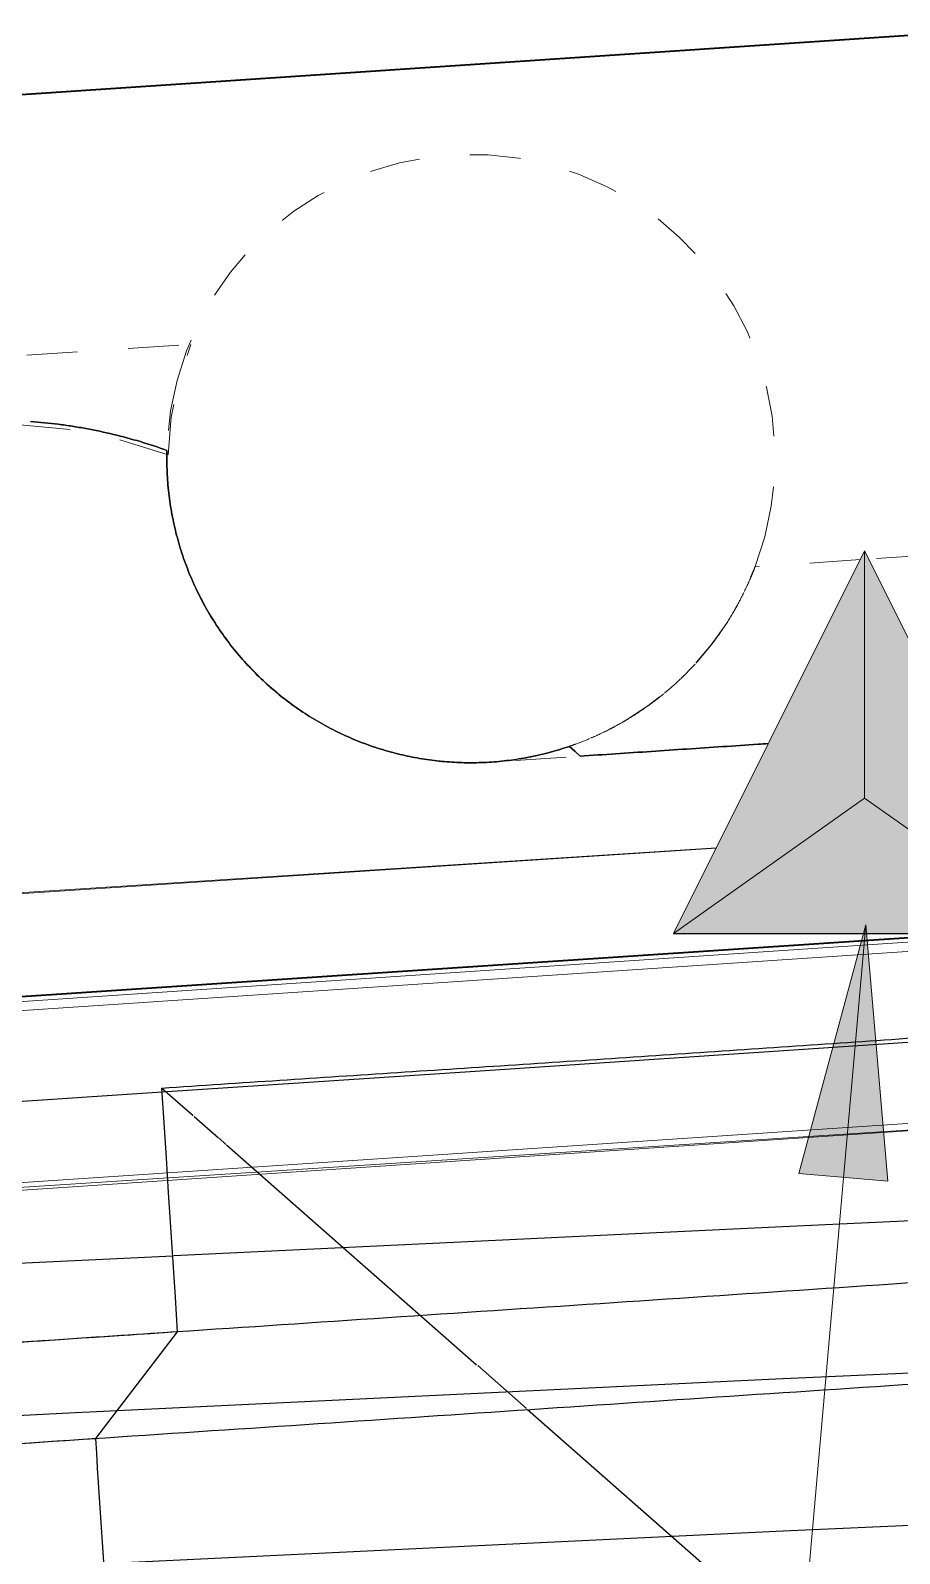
# Model space of a CAD drawing. Header units: metres. Extents: x -1147 to -802, y 5 to 567.
# Drawn here: x -996.579 to -994.865, y 543.708 to 546.712 of the extents above; entities that cross this region are included whole.
import ezdxf

# ---------------------------------------------------------------- set-up
doc = ezdxf.new("R2010")
doc.units = ezdxf.units.M
doc.linetypes.add('JacobsDash', pattern=[0.0045, 0.003, -0.0015])
for name, color, linetype, lineweight in [('A-DETL', 7, 'Continuous', 13), ('A-DETL-GENF', 7, 'Continuous', 9), ('A-FLOR', 7, 'Continuous', 50), ('A-GENM', 7, 'Continuous', 35), ('A-GENM-HDLN', 7, 'JacobsDash', 15), ('G-ANNO-TEXT', 7, 'Continuous', 9), ('S-BEAM', 7, 'Continuous', 50), ('S-FNDN-HDLN', 7, 'JacobsDash', 15)]:
    doc.layers.add(name, color=color, linetype=linetype, lineweight=lineweight)

# ---------------------------------------------------------------- blocks, each defined once
blk = doc.blocks.new('T2DPAA-T2D-C3S-RW-M2D-100010_dwg-40802999-DRG-2873010 - GENERAL ARRANGEMENT PLAN')
at = {"color": 254, "lineweight": 25, "true_color": 0xd5d5d5}
for p, q in [((60.3553, -629.9697), (60.7567, -631.1557)), ((60.3081, -630.8132), (60.4498, -631.2589)), ((60.0222, -630.904), (60.1054, -631.1656)), ((60.1058, -631.167), (60.1263, -631.2313))]:
    blk.add_line(p, q, dxfattribs=at)
at = {"color": 254, "lineweight": 25, "true_color": 0xe1e1e1}
for p, q in [((60.7567, -631.1557), (60.9582, -631.7514)), ((60.1263, -631.2313), (60.5205, -632.4714)), ((60.4505, -631.2611), (60.8064, -632.3806)), ((59.8281, -631.2835), (60.2346, -632.5623)), ((60.9582, -631.7514), (61.3314, -632.8539)), ((60.8064, -632.3806), (60.9873, -632.955)), ((60.5205, -632.4714), (60.707, -633.0634)), ((60.2346, -632.5623), (60.4227, -633.1596))]:
    blk.add_line(p, q, dxfattribs=at)
blk = doc.blocks.new('T2DPAA-T2D-PWC-RW-M2D-100010_RoadDesign_rvt-1-DRG-2873010 - GENERAL ARRANGEMENT PLAN')
at = {"color": 254, "lineweight": 18, "true_color": 0xe3e3e3, "rotation": 75.11694444444437}
blk.add_blockref('T2DPAA-T2D-C3S-RW-M2D-100010_dwg-40802999-DRG-2873010 - GENERAL ARRANGEMENT PLAN', (-1722.337, 648.0105), dxfattribs=at)
blk = doc.blocks.new('Top of Pavement - RL A - Top of Pavement - RL A-68818558-DRG-2873010 - GENERAL ARRANGEMENT PLAN')
at = {"layer": 'A-GENM', "color": 9, "lineweight": 25, "true_color": 0xbebebe}
for points, knots in [([(142.8927, 2.9349), (142.9375, 2.8021), (143.0273, 2.5365), (143.1621, 2.1381), (143.297, 1.7398), (143.4318, 1.3415), (143.5666, 0.9431), (143.7014, 0.5448), (143.8362, 0.1465), (143.971, -0.2519), (144.1058, -0.6502), (144.2406, -1.0485), (144.3754, -1.4469), (144.4909, -1.7881), (144.5615, -1.9966), (144.5871, -2.0723)], [0.66473988, 0.66473988, 0.66473988, 0.66473988, 0.66763006, 0.67052023, 0.6734104, 0.67630058, 0.67919075, 0.68208092, 0.6849711, 0.68786127, 0.69075145, 0.69364162, 0.69653179, 0.69942197, 0.7010705, 0.7010705, 0.7010705, 0.7010705]), ([(144.1667, -0.2095), (144.1663, -0.2084), (144.121, -0.0745), (144.0757, 0.0593), (144.0308, 0.1921)], [-0.687885141, -0.687885141, -0.687885141, -0.687885141, -0.687861272, -0.684971098, -0.684971098, -0.684971098, -0.684971098]), ([(144.7731, -2.0014), (144.7504, -1.9341), (144.6827, -1.7341), (144.57, -1.4012), (144.4352, -1.0029), (144.3009, -0.6059), (144.2114, -0.3418), (144.167, -0.2104)], [-0.70088687, -0.70088687, -0.70088687, -0.70088687, -0.69942197, -0.69653179, -0.69364162, -0.69075145, -0.6878912, -0.6878912, -0.6878912, -0.6878912])]:
    blk.add_open_spline(points, degree=3, knots=knots, dxfattribs=at)
blk = doc.blocks.new('T2DPAA-T2D-C3S-RS-M3D-100334_rvt-1-DRG-2873010 - GENERAL ARRANGEMENT PLAN')
at = {"layer": 'A-GENM', "color": 253, "lineweight": 25, "true_color": 0xa3a3a3}
for p, q in [((-1095.9358, 545.2904), (-1095.9462, 545.3001)), ((-1095.9254, 545.2807), (-1095.9358, 545.2904))]:
    blk.add_line(p, q, dxfattribs=at)
at = {"layer": 'A-GENM', "color": 254, "lineweight": 25, "true_color": 0xd1d1d1}
for p, q in [((-1096.7506, 544.6261), (-1096.6891, 544.5721)), ((-1096.687, 544.5702), (-1096.639, 544.528)), ((-1096.6378, 544.527), (-1096.6242, 544.515)), ((-1096.6233, 544.5142), (-1096.1296, 544.0803)), ((-1096.1274, 544.0785), (-1096.031, 543.9937)), ((-1096.0288, 543.9918), (-1095.5008, 543.5277))]:
    blk.add_line(p, q, dxfattribs=at)
at = {"layer": 'A-GENM', "color": 9, "lineweight": 25, "true_color": 0xbebebe, "flags": 128}
for points in [[(-1095.9462, 545.3001), (-1095.9358, 545.2904), (-1095.9254, 545.2807)], [(-1096.7194, 544.1451), (-1096.7239, 544.2138), (-1096.7283, 544.2826), (-1096.7328, 544.3513), (-1096.7372, 544.42), (-1096.7417, 544.4887), (-1096.7462, 544.5574), (-1096.7506, 544.6261)], [(-1096.8811, 543.935), (-1096.8488, 543.977), (-1096.8164, 544.019), (-1096.7841, 544.0611), (-1096.7518, 544.1031), (-1096.7194, 544.1451)]]:
    blk.add_lwpolyline(points, dxfattribs=at)
at = {"layer": 'A-GENM', "color": 9, "lineweight": 25, "true_color": 0xbebebe}
for points in [[(-1097.0099, 545.9407), (-1096.9915, 545.9394), (-1096.9732, 545.9376), (-1096.9549, 545.9353)], [(-1096.9549, 545.9353), (-1096.9367, 545.933), (-1096.9185, 545.9302), (-1096.9003, 545.9269)], [(-1096.9003, 545.9269), (-1096.8822, 545.9236), (-1096.8642, 545.9198), (-1096.8463, 545.9155)], [(-1096.8463, 545.9155), (-1096.8284, 545.9112), (-1096.8106, 545.9064), (-1096.793, 545.9011)], [(-1096.793, 545.9011), (-1096.7754, 545.8958), (-1096.7579, 545.89), (-1096.7406, 545.8838)], [(-1096.7406, 545.8838), (-1096.7409, 545.8697), (-1096.7408, 545.8556), (-1096.7402, 545.8415)], [(-1096.7402, 545.8415), (-1096.7396, 545.8274), (-1096.7385, 545.8134), (-1096.7369, 545.7994)], [(-1096.7369, 545.7994), (-1096.7353, 545.7854), (-1096.7332, 545.7715), (-1096.7306, 545.7576)], [(-1096.7306, 545.7576), (-1096.728, 545.7438), (-1096.7249, 545.73), (-1096.7214, 545.7164)], [(-1096.7214, 545.7164), (-1096.7178, 545.7028), (-1096.7138, 545.6893), (-1096.7093, 545.6759)], [(-1096.7093, 545.6759), (-1096.7048, 545.6626), (-1096.6998, 545.6494), (-1096.6944, 545.6364)], [(-1096.6944, 545.6364), (-1096.689, 545.6234), (-1096.6831, 545.6106), (-1096.6768, 545.598)], [(-1096.6768, 545.598), (-1096.6704, 545.5855), (-1096.6637, 545.5731), (-1096.6565, 545.561)], [(-1096.6565, 545.561), (-1096.6493, 545.5489), (-1096.6416, 545.537), (-1096.6336, 545.5255)], [(-1096.6336, 545.5255), (-1096.6256, 545.5139), (-1096.6171, 545.5026), (-1096.6083, 545.4917)], [(-1096.6083, 545.4917), (-1096.5995, 545.4807), (-1096.5903, 545.47), (-1096.5807, 545.4597)], [(-1096.5807, 545.4597), (-1096.5711, 545.4494), (-1096.5612, 545.4394), (-1096.5509, 545.4298)], [(-1096.5509, 545.4298), (-1096.5406, 545.4202), (-1096.53, 545.4109), (-1096.5191, 545.402)], [(-1096.5191, 545.402), (-1096.5082, 545.3931), (-1096.4969, 545.3846), (-1096.4854, 545.3765)], [(-1096.4854, 545.3765), (-1096.4739, 545.3685), (-1096.4621, 545.3608), (-1096.45, 545.3535)], [(-1096.45, 545.3535), (-1096.4379, 545.3463), (-1096.4256, 545.3394), (-1096.413, 545.333)], [(-1096.413, 545.333), (-1096.4005, 545.3267), (-1096.3877, 545.3207), (-1096.3748, 545.3152)], [(-1096.3748, 545.3152), (-1096.3618, 545.3097), (-1096.3486, 545.3047), (-1096.3353, 545.3001)], [(-1096.3353, 545.3001), (-1096.322, 545.2956), (-1096.3085, 545.2915), (-1096.2949, 545.2878)], [(-1095.9838, 545.2886), (-1095.9711, 545.292), (-1095.9586, 545.2959), (-1095.9462, 545.3001)], [(-1095.7849, 545.2901), (-1095.7615, 545.2916), (-1095.7381, 545.2932), (-1095.7146, 545.2948)], [(-1095.7146, 545.2948), (-1095.6912, 545.2963), (-1095.6678, 545.2979), (-1095.6444, 545.2995)], [(-1095.6444, 545.2995), (-1095.6209, 545.301), (-1095.5975, 545.3026), (-1095.5741, 545.3042)], [(-1095.5741, 545.3042), (-1095.5673, 545.3046), (-1095.5606, 545.3051), (-1095.5538, 545.3055)], [(-1096.2949, 545.2878), (-1096.2822, 545.2845), (-1096.2694, 545.2815), (-1096.2566, 545.279)], [(-1096.2566, 545.279), (-1096.2437, 545.2765), (-1096.2308, 545.2743), (-1096.2177, 545.2727)], [(-1096.1786, 545.2689), (-1096.1655, 545.2681), (-1096.1524, 545.2677), (-1096.1393, 545.2677)], [(-1096.1393, 545.2677), (-1096.1262, 545.2677), (-1096.1131, 545.2682), (-1096.1, 545.2691)], [(-1096.1, 545.2691), (-1096.0869, 545.27), (-1096.0738, 545.2713), (-1096.0608, 545.2731)], [(-1096.0608, 545.2731), (-1096.0479, 545.2748), (-1096.0349, 545.277), (-1096.0221, 545.2796)], [(-1096.0221, 545.2796), (-1096.0092, 545.2822), (-1095.9964, 545.2852), (-1095.9838, 545.2886)], [(-1095.9254, 545.2807), (-1095.902, 545.2823), (-1095.8786, 545.2838), (-1095.8552, 545.2854)], [(-1095.8552, 545.2854), (-1095.8317, 545.2869), (-1095.8083, 545.2885), (-1095.7849, 545.2901)], [(-1096.7194, 544.1451), (-1096.7548, 544.1428), (-1096.7902, 544.1404), (-1096.8256, 544.138)], [(-1099.3249, 543.772), (-1099.1891, 543.7811), (-1098.9176, 543.7992), (-1098.5103, 543.8264), (-1098.103, 543.8535), (-1097.6957, 543.8807), (-1097.2884, 543.9078), (-1097.0169, 543.9259), (-1096.8811, 543.935)]]:
    blk.add_open_spline(points, degree=3, dxfattribs=at)
at = {"layer": 'A-GENM', "color": 253, "lineweight": 25, "true_color": 0xa3a3a3}
for points in [[(-1096.9549, 545.9353), (-1096.9732, 545.9376), (-1096.9915, 545.9394), (-1097.0099, 545.9407)], [(-1096.9003, 545.9269), (-1096.9094, 545.9286), (-1096.9276, 545.9316), (-1096.9458, 545.9342), (-1096.9549, 545.9353)], [(-1096.8463, 545.9155), (-1096.8642, 545.9198), (-1096.8822, 545.9236), (-1096.9003, 545.9269)], [(-1096.793, 545.9011), (-1096.8106, 545.9064), (-1096.8284, 545.9112), (-1096.8463, 545.9155)], [(-1096.7406, 545.8838), (-1096.7579, 545.89), (-1096.7754, 545.8958), (-1096.793, 545.9011)], [(-1096.7402, 545.8415), (-1096.7408, 545.8556), (-1096.7409, 545.8697), (-1096.7406, 545.8838)], [(-1096.7369, 545.7994), (-1096.7385, 545.8134), (-1096.7396, 545.8274), (-1096.7402, 545.8415)], [(-1096.7306, 545.7576), (-1096.7332, 545.7715), (-1096.7353, 545.7854), (-1096.7369, 545.7994)], [(-1096.7214, 545.7164), (-1096.7249, 545.73), (-1096.728, 545.7438), (-1096.7306, 545.7576)], [(-1096.7093, 545.6759), (-1096.7138, 545.6893), (-1096.7178, 545.7028), (-1096.7214, 545.7164)], [(-1096.6944, 545.6364), (-1096.6998, 545.6494), (-1096.7048, 545.6626), (-1096.7093, 545.6759)], [(-1096.6768, 545.598), (-1096.6831, 545.6106), (-1096.689, 545.6234), (-1096.6944, 545.6364)], [(-1096.6565, 545.561), (-1096.6637, 545.5731), (-1096.6704, 545.5855), (-1096.6768, 545.598)], [(-1096.6336, 545.5255), (-1096.6416, 545.537), (-1096.6493, 545.5489), (-1096.6565, 545.561)], [(-1096.6083, 545.4917), (-1096.6171, 545.5026), (-1096.6256, 545.5139), (-1096.6336, 545.5255)], [(-1096.5807, 545.4597), (-1096.5903, 545.47), (-1096.5995, 545.4807), (-1096.6083, 545.4917)], [(-1096.5509, 545.4298), (-1096.5612, 545.4394), (-1096.5711, 545.4494), (-1096.5807, 545.4597)], [(-1096.5191, 545.402), (-1096.53, 545.4109), (-1096.5406, 545.4201), (-1096.5509, 545.4298)], [(-1096.4854, 545.3765), (-1096.4969, 545.3846), (-1096.5082, 545.3931), (-1096.5191, 545.402)], [(-1096.45, 545.3535), (-1096.4621, 545.3608), (-1096.4739, 545.3685), (-1096.4854, 545.3765)], [(-1096.413, 545.333), (-1096.4256, 545.3394), (-1096.4379, 545.3463), (-1096.45, 545.3535)], [(-1096.3748, 545.3152), (-1096.3877, 545.3207), (-1096.4005, 545.3266), (-1096.413, 545.333)], [(-1096.3353, 545.3001), (-1096.3486, 545.3047), (-1096.3618, 545.3097), (-1096.3748, 545.3152)], [(-1096.2949, 545.2878), (-1096.3085, 545.2915), (-1096.322, 545.2955), (-1096.3353, 545.3001)], [(-1095.9462, 545.3001), (-1095.9586, 545.2959), (-1095.9711, 545.292), (-1095.9838, 545.2886)], [(-1095.7146, 545.2948), (-1095.7381, 545.2932), (-1095.7615, 545.2916), (-1095.7849, 545.2901)], [(-1095.6444, 545.2995), (-1095.6678, 545.2979), (-1095.6912, 545.2963), (-1095.7146, 545.2948)], [(-1095.5741, 545.3042), (-1095.5975, 545.3026), (-1095.6209, 545.301), (-1095.6444, 545.2995)], [(-1095.5538, 545.3055), (-1095.5606, 545.3051), (-1095.5673, 545.3046), (-1095.5741, 545.3042)], [(-1096.2566, 545.279), (-1096.2694, 545.2815), (-1096.2822, 545.2845), (-1096.2949, 545.2878)], [(-1096.2177, 545.2727), (-1096.2308, 545.2744), (-1096.2437, 545.2765), (-1096.2566, 545.279)], [(-1096.1786, 545.2689), (-1096.1917, 545.2697), (-1096.2047, 545.271), (-1096.2177, 545.2727)], [(-1096.1393, 545.2677), (-1096.1524, 545.2677), (-1096.1655, 545.2681), (-1096.1786, 545.2689)], [(-1096.1, 545.2691), (-1096.1131, 545.2682), (-1096.1262, 545.2677), (-1096.1393, 545.2677)], [(-1096.0608, 545.2731), (-1096.0738, 545.2713), (-1096.0869, 545.27), (-1096.1, 545.2691)], [(-1096.0221, 545.2796), (-1096.0285, 545.2783), (-1096.0414, 545.2759), (-1096.0543, 545.2739), (-1096.0608, 545.2731)], [(-1095.9838, 545.2886), (-1095.9964, 545.2852), (-1096.0092, 545.2822), (-1096.0221, 545.2796)], [(-1095.8552, 545.2854), (-1095.8786, 545.2838), (-1095.902, 545.2823), (-1095.9254, 545.2807)], [(-1095.7849, 545.2901), (-1095.8083, 545.2885), (-1095.8317, 545.2869), (-1095.8552, 545.2854)]]:
    blk.add_open_spline(points, degree=3, dxfattribs=at)
at = {"layer": 'A-GENM', "color": 9, "lineweight": 25, "true_color": 0xbebebe}
for points, knots in [([(-1096.2177, 545.2727), (-1096.2112, 545.2718), (-1096.1982, 545.2704), (-1096.1851, 545.2693), (-1096.1786, 545.2689)], [-0.7777778, -0.7777778, -0.7777778, -0.7777778, -0.7222222, -0.6666667, -0.6666667, -0.6666667, -0.6666667]), ([(-1096.7506, 544.6261), (-1096.673, 544.6313), (-1096.5179, 544.6415), (-1096.2851, 544.6569), (-1096.0524, 544.672), (-1095.8196, 544.6874), (-1095.5869, 544.7031), (-1095.3542, 544.719), (-1095.1603, 544.7327), (-1095.0295, 544.7421), (-1094.9763, 544.7459), (-1094.9618, 544.747)], [0, 0, 0, 0, 0.0555556, 0.1111111, 0.1666667, 0.2222222, 0.2777778, 0.3333333, 0.3888889, 0.4166667, 0.4270412, 0.4270412, 0.4270412, 0.4270412]), ([(-1096.8265, 544.138), (-1096.9235, 544.1315), (-1097.153, 544.1162), (-1097.5152, 544.0921), (-1097.9131, 544.0655), (-1098.311, 544.039), (-1098.5794, 544.0211), (-1098.7151, 544.0121), (-1098.7182, 544.0119)], [-0.9615435, -0.9615435, -0.9615435, -0.9615435, -0.8571429, -0.7142857, -0.5714286, -0.4285714, -0.2857143, -0.2823616, -0.2823616, -0.2823616, -0.2823616]), ([(-1096.662, 540.561), (-1096.6945, 541.0608), (-1096.7676, 542.1855), (-1096.8406, 543.3102), (-1096.8811, 543.935)], [0, 0, 0, 0, 0.444444, 1, 1, 1, 1])]:
    blk.add_open_spline(points, degree=3, knots=knots, dxfattribs=at)
at = {"layer": 'A-GENM', "color": 253, "lineweight": 25, "true_color": 0xa3a3a3, "rotation": 75.11694444444437}
blk.add_blockref('Top of Pavement - RL A - Top of Pavement - RL A-68818558-DRG-2873010 - GENERAL ARRANGEMENT PLAN', (-1134.0578, 404.8616), dxfattribs=at)
blk = doc.blocks.new('01_SFO_FRP_Pile_CastInPlace_CS_BR08 - CAST-IN-PLACE PILE - 1200-8642523-DRG-2873010 - GENERAL ARRANGEMENT PLAN')
at = {"layer": 'S-FNDN-HDLN'}
for start, end in [(90, 270), (270, 90)]:
    blk.add_arc((0, 0), 0.6, start, end, dxfattribs=at)
blk = doc.blocks.new('20_SFR_WSC_ShotcreteWall_ArchFlatBack_Datum - ArchWall_PileSize_1200-8664517-DRG-2873010 - GENERAL ARRANGEMENT PLAN')
at = {"layer": 'A-GENM-HDLN', "color": 252, "true_color": 0x888888}
for p, q in [((0.5392, 0.8633), (1.4633, 0.8633)), ((0.5392, 0.8633), (0.5483, 0.8437)), ((0.5489, 0.8423), (0.5606, 0.8138)), ((0.5611, 0.8125), (0.5676, 0.7945)), ((0.5676, 0.7945), (0.5763, 0.7668)), ((0.5769, 0.7649), (0.5843, 0.7362)), ((0.5846, 0.7351), (0.5873, 0.7227)), ((0.5873, 0.7227), (0.594, 0.6847)), ((0.5944, 0.6815), (0.5973, 0.6565)), ((0.5974, 0.6556), (0.598, 0.6491))]:
    blk.add_line(p, q, dxfattribs=at)
at = {"layer": 'A-GENM-HDLN', "color": 252, "true_color": 0x888888, "flags": 128}
for points in [[(1.4045, 0.6491), (1.4152, 0.7227), (1.4349, 0.7945), (1.4633, 0.8633)], [(1.4045, 0.6491), (1.3075, 0.686), (1.2073, 0.7126), (1.1048, 0.7286), (1.0012, 0.734), (0.8976, 0.7286), (0.7952, 0.7126), (0.6949, 0.686), (0.598, 0.6491)]]:
    blk.add_lwpolyline(points, dxfattribs=at)

msp = doc.modelspace()

# ---------------------------------------------------------------- hatches: boundary and pattern name
at = {"layer": 'A-DETL-GENF', "true_color": 0xffffff}
msp.add_hatch(color=7, dxfattribs=at).paths.add_polyline_path([(-994.5875, 544.9309), (-994.5561, 544.9309), (-994.9338, 545.6847), (-995.3099, 544.9309), (-994.603, 544.9309)])
at = {"layer": 'G-ANNO-TEXT'}
msp.add_hatch(color=256, dxfattribs=at).paths.add_polyline_path([(-994.9314, 544.9481), (-995.0631, 544.4577), (-994.8875, 544.4422)])

# ---------------------------------------------------------------- linework, layer by layer
at = {"layer": 'A-DETL', "color": 6, "lineweight": 15, "true_color": 0xff00ff}
for p, q in [((-994.9334, 545.6855), (-995.3107, 544.9309)), ((-994.5561, 544.9309), (-994.9334, 545.6855)), ((-994.9334, 545.198), (-994.9334, 545.6855)), ((-995.3107, 544.9309), (-994.9334, 545.198)), ((-994.5561, 544.9309), (-994.9334, 545.198)), ((-995.3107, 544.9309), (-994.5561, 544.9309))]:
    msp.add_line(p, q, dxfattribs=at)
at = {"layer": 'A-DETL', "color": 1, "lineweight": 15, "true_color": 0xff0000}
msp.add_line((-995.3103, 544.9302), (-994.5558, 544.9302), dxfattribs=at)
at = {"layer": 'A-FLOR', "lineweight": 15}
for p, q in [((-995.2263, 545.0997), (-1004.6179, 544.4933)), ((-995.2266, 545.099), (-1004.6174, 544.4856)), ((-994.5445, 544.9159), (-1004.6019, 544.243)), ((-994.5998, 544.9302), (-1004.5757, 544.263)), ((-994.522, 544.5783), (-1004.5803, 543.9054)), ((-994.521, 544.5634), (-1004.5793, 543.8907)), ((-1000.654, 544.168), (-994.521, 544.5641))]:
    msp.add_line(p, q, dxfattribs=at)
at = {"layer": 'A-GENM-HDLN', "color": 252, "true_color": 0x888888}
for p, q in [((-994.611, 545.6904), (-994.9254, 545.6695)), ((-994.9419, 545.6684), (-995.1495, 545.6545)), ((-995.1234, 545.3055), (-995.6704, 545.269))]:
    msp.add_line(p, q, dxfattribs=at)
for start, end in [(338.1051, 339.1898), (334.105, 338.0132), (331.0178, 333.8644), (325.9275, 329.8362), (329.9283, 331.0178), (321.7514, 322.8459), (322.8459, 325.688), (317.7501, 321.6592), (314.6739, 317.5116), (309.5726, 313.4822), (313.5746, 314.6739), (305.3978, 306.502), (306.502, 309.3352), (298.33, 301.1588), (301.3952, 305.3053), (293.2178, 297.1283), (297.221, 298.33), (285.0404, 288.9513), (289.0441, 290.158), (290.158, 292.9824), (273.8141, 276.6296), (276.863, 280.7743), (280.8673, 281.9861), (281.9861, 284.806)]:
    msp.add_arc((-995.7104, 545.8677), 0.6, start, end, dxfattribs=at)
at = {"layer": 'G-ANNO-TEXT'}
for p, q in [((-994.9314, 544.9481), (-995.489, 538.6172)), ((-994.9314, 544.9481), (-995.0631, 544.4577)), ((-994.8875, 544.4422), (-994.9314, 544.9481)), ((-995.0631, 544.4577), (-994.8875, 544.4422))]:
    msp.add_line(p, q, dxfattribs=at)
at = {"layer": 'S-BEAM', "lineweight": 40}
for p, q in [((-994.6936, 546.7122), (-1004.5938, 546.0522)), ((-1004.5813, 544.2741), (-994.7397, 544.9302))]:
    msp.add_line(p, q, dxfattribs=at)

# ---------------------------------------------------------------- block references
at = {"lineweight": 5}
for name in ['T2DPAA-T2D-PWC-RW-M2D-100010_RoadDesign_rvt-1-DRG-2873010 - GENERAL ARRANGEMENT PLAN', 'T2DPAA-T2D-C3S-RS-M3D-100334_rvt-1-DRG-2873010 - GENERAL ARRANGEMENT PLAN']:
    msp.add_blockref(name, (100.4304, 0), dxfattribs=at)
at = {"layer": 'A-GENM-HDLN', "color": 252, "true_color": 0x888888, "rotation": 3.74623974891799}
msp.add_blockref('20_SFR_WSC_ShotcreteWall_ArchFlatBack_Datum - ArchWall_PileSize_1200-8664517-DRG-2873010 - GENERAL ARRANGEMENT PLAN', (-997.6667, 545.1359), dxfattribs=at)
at = {"layer": 'S-FNDN-HDLN', "rotation": 75.11694444444437}
msp.add_blockref('01_SFO_FRP_Pile_CastInPlace_CS_BR08 - CAST-IN-PLACE PILE - 1200-8642523-DRG-2873010 - GENERAL ARRANGEMENT PLAN', (-995.7104, 545.8677), dxfattribs=at)

doc.saveas('drawing.dxf')
